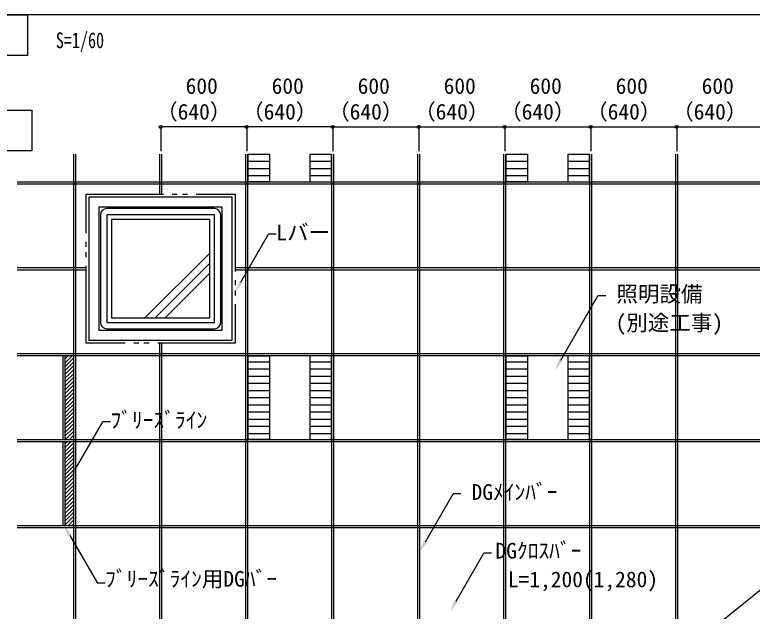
# Model space of a CAD drawing. Units: millimetres on the paper. Extents: x -213 to 192, y -129 to 153.
# Drawn here: x -25.4 to 60.4, y 83.9 to 153.3 of the extents above; entities that cross this region are included whole.
import ezdxf
from ezdxf.enums import TextEntityAlignment as Align

# ---------------------------------------------------------------- set-up
doc = ezdxf.new("R2010")
doc.units = ezdxf.units.MM
doc.linetypes.add('DOUBLE_CHAIN2', pattern=[12.8, 9, -1, 0.6, -0.6, 0.6, -1])
for name, color, linetype in [('0-0_○注記', 134, 'Continuous'), ('0-1_○躯体', 134, 'Continuous'), ('0-8_○その他', 134, 'Continuous'), ('0-C_○Lﾊﾞｰ(回り縁)', 134, 'Continuous'), ('0-F_○照明器具', 134, 'Continuous'), ('1-3_○ﾌﾞﾘｰｽﾞﾗｲﾝ部', 134, 'Continuous')]:
    doc.layers.add(name, color=color, linetype=linetype)
doc.styles.add('ＭＳ ゴシック', font='')
doc.styles.get('ＭＳ ゴシック').set_extended_font_data('MS Gothic')

msp = doc.modelspace()

# ---------------------------------------------------------------- linework, layer by layer
at = {"layer": '0-0_○注記'}
for p, q in [((192.18, 153.299), (-212.82, 153.299)), ((131.102, 142.406), (-10.847, 28.339)), ((-8.39, 140.241), (-8.39, 137.415)), ((1.61, 140.241), (-8.39, 140.241)), ((11.61, 140.241), (1.61, 140.241)), ((1.61, 140.241), (1.61, 137.415)), ((11.61, 140.241), (11.61, 137.415)), ((0.946, 122.191), (4.158, 127.754)), ((5.058, 127.754), (4.158, 127.754)), ((38.138, 113.11), (42.456, 120.588)), ((43.356, 120.588), (42.456, 120.588)), ((-18.34, 100.361), (-15.128, 105.925)), ((-14.228, 105.925), (-15.128, 105.925)), ((22.398, 91.982), (25.61, 97.545)), ((26.51, 97.545), (25.61, 97.545)), ((-18.965, 92.699), (-15.753, 87.135)), ((25.974, 85.069), (29.186, 90.632)), ((30.086, 90.632), (29.186, 90.632)), ((-14.853, 87.135), (-15.753, 87.135))]:
    msp.add_line(p, q, dxfattribs=at)
for points in [[(-49.088, 153.299), (-23.857, 153.299), (-23.857, 148.539), (-49.088, 148.539)], [(-43.173, 142.21), (-23.386, 142.21), (-23.386, 137.45), (-43.173, 137.45)]]:
    msp.add_lwpolyline(points, close=True, dxfattribs=at)
for points in [[(11.61, 140.241), (21.61, 140.241), (21.61, 137.415)], [(21.61, 140.241), (31.61, 140.241), (31.61, 137.415)], [(31.61, 140.241), (41.61, 140.241), (41.61, 137.415)], [(41.61, 140.241), (51.61, 140.241), (51.61, 137.415)], [(51.61, 140.241), (61.61, 140.241), (61.61, 137.415)]]:
    msp.add_lwpolyline(points, dxfattribs=at)
for centre in [(-8.39, 140.241), (1.61, 140.241), (11.61, 140.241), (21.61, 140.241), (31.61, 140.241), (41.61, 140.241), (51.61, 140.241)]:
    msp.add_circle(centre, 0.167, dxfattribs=at)
for points in [[(0.751, 122.303), (1.141, 122.078), (0.271, 121.021)], [(37.944, 113.223), (38.333, 112.998), (37.463, 111.941)], [(-18.535, 100.474), (-18.145, 100.249), (-19.015, 99.192)], [(-19.16, 92.586), (-18.77, 92.811), (-19.64, 93.868)], [(22.204, 92.094), (22.593, 91.869), (21.723, 90.813)], [(25.779, 85.181), (26.168, 84.956), (25.299, 83.9)]]:
    msp.add_solid(points, dxfattribs=at)
at = {"layer": '0-1_○躯体'}
for p, q in [((-2.146, 130.749), (-14.646, 130.749)), ((-15.396, 129.999), (-15.396, 117.499)), ((-1.396, 117.499), (-1.396, 129.999)), ((-10.219, 118.032), (-2.679, 125.572)), ((-9.041, 118.032), (-2.679, 124.394)), ((-7.862, 118.032), (-2.679, 123.215)), ((-14.646, 116.749), (-2.146, 116.749))]:
    msp.add_line(p, q, dxfattribs=at)
for points in [[(-16.729, 115.415), (-0.062, 115.415), (-0.062, 132.082), (-16.729, 132.082)], [(-15.562, 116.582), (-1.229, 116.582), (-1.229, 130.915), (-15.562, 130.915)], [(-14.646, 117.499), (-2.146, 117.499), (-2.146, 129.999), (-14.646, 129.999)], [(-14.112, 118.032), (-2.679, 118.032), (-2.679, 129.465), (-14.112, 129.465)]]:
    msp.add_lwpolyline(points, close=True, dxfattribs=at)
for centre, start, end in [((-14.646, 129.999), 90, 180), ((-2.146, 129.999), 0, 90), ((-14.646, 117.499), 180, 270), ((-2.146, 117.499), 270, 0)]:
    msp.add_arc(centre, 0.75, start, end, dxfattribs=at)
at = {"layer": '0-8_○その他'}
for p, q in [((-18.515, 137.082), (-18.515, 38.749)), ((-18.277, 137.082), (-18.277, 38.749)), ((-8.515, 137.082), (-8.515, 132.415)), ((-8.277, 137.082), (-8.277, 132.415)), ((1.485, 137.082), (1.485, 38.749)), ((1.723, 137.082), (1.723, 38.749)), ((11.485, 137.082), (11.485, 38.749)), ((11.723, 137.082), (11.723, 38.749)), ((21.485, 137.082), (21.485, 38.749)), ((21.723, 137.082), (21.723, 38.749)), ((31.485, 137.082), (31.485, 38.749)), ((31.723, 137.082), (31.723, 38.749)), ((41.485, 137.082), (41.485, 38.749)), ((41.723, 137.082), (41.723, 38.749)), ((51.485, 137.082), (51.485, 38.749)), ((51.723, 137.082), (51.723, 38.749)), ((-25.062, 133.868), (110.021, 133.868)), ((-25.062, 133.629), (110.021, 133.629)), ((-25.062, 123.868), (-17.062, 123.868)), ((-25.062, 123.629), (-17.062, 123.629)), ((0.271, 123.868), (102.938, 123.868)), ((0.271, 123.629), (102.938, 123.629)), ((-8.515, 115.082), (-8.515, 38.749)), ((-8.277, 115.082), (-8.277, 38.749)), ((-25.062, 113.868), (110.021, 113.868)), ((-25.062, 113.629), (110.021, 113.629)), ((-25.062, 103.868), (110.021, 103.868)), ((-25.062, 103.629), (110.021, 103.629)), ((-25.062, 93.868), (110.021, 93.868)), ((-25.062, 93.629), (110.021, 93.629))]:
    msp.add_line(p, q, dxfattribs=at)
at = {"layer": '0-C_○Lﾊﾞｰ(回り縁)', "linetype": 'DOUBLE_CHAIN2'}
msp.add_lwpolyline([(-17.062, 132.415), (0.271, 132.415), (0.271, 115.082), (-17.062, 115.082)], close=True, dxfattribs=at)
at = {"layer": '0-F_○照明器具'}
for p, q in [((1.735, 137.082), (4.277, 137.082)), ((4.271, 137.082), (4.271, 133.874)), ((4.271, 137.082), (4.271, 133.874)), ((4.271, 137.082), (4.271, 133.874)), ((8.938, 137.082), (8.938, 133.874)), ((8.938, 137.082), (8.938, 133.874)), ((8.938, 137.082), (8.938, 133.874)), ((8.943, 137.082), (11.485, 137.082)), ((31.735, 137.082), (34.277, 137.082)), ((34.271, 137.082), (34.271, 133.874)), ((34.271, 137.082), (34.271, 133.874)), ((34.271, 137.082), (34.271, 133.874)), ((38.938, 137.082), (38.938, 133.874)), ((38.943, 137.082), (41.485, 137.082)), ((1.729, 136.249), (4.271, 136.249)), ((8.938, 136.249), (11.479, 136.249)), ((31.729, 136.249), (34.271, 136.249)), ((38.938, 136.249), (41.479, 136.249)), ((1.729, 135.415), (4.271, 135.415)), ((8.938, 135.415), (11.479, 135.415)), ((31.729, 135.415), (34.271, 135.415)), ((38.938, 135.415), (41.479, 135.415)), ((1.729, 134.582), (4.271, 134.582)), ((8.938, 134.582), (11.479, 134.582)), ((31.729, 134.582), (34.271, 134.582)), ((38.938, 134.582), (41.479, 134.582)), ((1.729, 113.624), (4.271, 113.624)), ((4.271, 113.624), (4.271, 103.874)), ((4.271, 113.624), (4.271, 103.874)), ((4.271, 113.624), (4.271, 103.874)), ((8.938, 113.624), (8.938, 103.874)), ((8.938, 113.624), (8.938, 103.874)), ((8.938, 113.624), (8.938, 103.874)), ((31.729, 113.624), (34.271, 113.624)), ((34.271, 113.624), (34.271, 103.874)), ((34.271, 113.624), (34.271, 103.874)), ((34.271, 113.624), (34.271, 103.874)), ((38.938, 113.624), (38.938, 103.874)), ((38.938, 113.624), (38.938, 103.874)), ((38.938, 113.624), (38.938, 103.874)), ((1.729, 112.915), (4.271, 112.915)), ((8.938, 112.915), (11.479, 112.915)), ((31.729, 112.915), (34.271, 112.915)), ((38.938, 112.915), (41.479, 112.915)), ((1.729, 112.082), (4.271, 112.082)), ((8.938, 112.082), (11.479, 112.082)), ((31.729, 112.082), (34.271, 112.082)), ((38.938, 112.082), (41.479, 112.082)), ((1.729, 111.249), (4.271, 111.249)), ((8.938, 111.249), (11.479, 111.249)), ((31.729, 111.249), (34.271, 111.249)), ((38.938, 111.249), (41.479, 111.249)), ((1.729, 110.415), (4.271, 110.415)), ((8.938, 110.415), (11.479, 110.415)), ((31.729, 110.415), (34.271, 110.415)), ((38.938, 110.415), (41.479, 110.415)), ((1.729, 109.582), (4.271, 109.582)), ((8.938, 109.582), (11.479, 109.582)), ((31.729, 109.582), (34.271, 109.582)), ((38.938, 109.582), (41.479, 109.582)), ((1.729, 108.749), (4.271, 108.749)), ((8.938, 108.749), (11.479, 108.749)), ((31.729, 108.749), (34.271, 108.749)), ((38.938, 108.749), (41.479, 108.749)), ((1.729, 107.915), (4.271, 107.915)), ((8.938, 107.915), (11.479, 107.915)), ((31.729, 107.915), (34.271, 107.915)), ((38.938, 107.915), (41.479, 107.915)), ((1.729, 107.082), (4.271, 107.082)), ((8.938, 107.082), (11.479, 107.082)), ((31.729, 107.082), (34.271, 107.082)), ((38.938, 107.082), (41.479, 107.082)), ((1.729, 106.249), (4.271, 106.249)), ((8.938, 106.249), (11.479, 106.249)), ((31.729, 106.249), (34.271, 106.249)), ((38.938, 106.249), (41.479, 106.249)), ((1.729, 105.415), (4.271, 105.415)), ((8.938, 105.415), (11.479, 105.415)), ((31.729, 105.415), (34.271, 105.415)), ((38.938, 105.415), (41.479, 105.415)), ((1.729, 104.582), (4.271, 104.582)), ((8.938, 104.582), (11.479, 104.582)), ((31.729, 104.582), (34.271, 104.582)), ((38.938, 104.582), (41.479, 104.582))]:
    msp.add_line(p, q, dxfattribs=at)
for points in [[(1.729, 137.082), (1.729, 133.874), (11.479, 133.874), (11.479, 137.082)], [(4.271, 137.082), (4.271, 133.874), (1.729, 133.874), (1.729, 137.082), (1.729, 133.874), (11.479, 133.874), (11.479, 137.082)], [(4.271, 137.082), (4.271, 133.874), (1.729, 133.874), (1.729, 137.082)], [(1.729, 137.082), (1.729, 133.874), (11.479, 133.874), (11.479, 137.082)], [(4.271, 137.082), (4.271, 133.874), (1.729, 133.874), (1.729, 137.082)], [(31.729, 137.082), (31.729, 133.874), (41.479, 133.874), (41.479, 137.082)], [(34.271, 137.082), (34.271, 133.874), (31.729, 133.874), (31.729, 137.082)], [(31.729, 137.082), (31.729, 133.874), (41.479, 133.874), (41.479, 137.082)], [(34.271, 137.082), (34.271, 133.874), (31.729, 133.874), (31.729, 137.082)], [(31.729, 137.082), (31.729, 133.874), (41.479, 133.874), (41.479, 137.082)], [(34.271, 137.082), (34.271, 133.874), (31.729, 133.874), (31.729, 137.082)]]:
    msp.add_lwpolyline(points, dxfattribs=at)
for points in [[(1.729, 103.874), (11.479, 103.874), (11.479, 113.624), (1.729, 113.624)], [(1.729, 113.624), (4.271, 113.624), (4.271, 103.874), (1.729, 103.874)], [(1.729, 103.874), (11.479, 103.874), (11.479, 113.624), (1.729, 113.624)], [(1.729, 113.624), (4.271, 113.624), (4.271, 103.874), (1.729, 103.874)], [(1.729, 103.874), (11.479, 103.874), (11.479, 113.624), (1.729, 113.624)], [(1.729, 113.624), (4.271, 113.624), (4.271, 103.874), (1.729, 103.874)], [(31.729, 103.874), (41.479, 103.874), (41.479, 113.624), (31.729, 113.624)], [(31.729, 113.624), (34.271, 113.624), (34.271, 103.874), (31.729, 103.874)], [(31.729, 103.874), (41.479, 103.874), (41.479, 113.624), (31.729, 113.624)], [(31.729, 113.624), (34.271, 113.624), (34.271, 103.874), (31.729, 103.874)], [(31.729, 103.874), (41.479, 103.874), (41.479, 113.624), (31.729, 113.624)], [(31.729, 113.624), (34.271, 113.624), (34.271, 103.874), (31.729, 103.874)]]:
    msp.add_lwpolyline(points, close=True, dxfattribs=at)
at = {"layer": '1-3_○ﾌﾞﾘｰｽﾞﾗｲﾝ部'}
for p, q in [((-19.765, 113.629), (-19.765, 103.868)), ((-19.515, 113.629), (-19.515, 103.868)), ((-19.515, 113.222), (-19.107, 113.629)), ((-19.515, 112.773), (-18.658, 113.629)), ((-19.515, 112.324), (-18.515, 113.324)), ((-19.515, 111.875), (-18.515, 112.875)), ((-19.515, 111.426), (-18.515, 112.426)), ((-19.515, 110.977), (-18.515, 111.977)), ((-19.515, 110.528), (-18.515, 111.528)), ((-19.515, 110.079), (-18.515, 111.079)), ((-19.515, 109.63), (-18.515, 110.63)), ((-19.515, 109.181), (-18.515, 110.181)), ((-19.515, 108.732), (-18.515, 109.732)), ((-19.515, 108.283), (-18.515, 109.283)), ((-19.515, 107.834), (-18.515, 108.834)), ((-19.515, 107.385), (-18.515, 108.385)), ((-19.515, 106.936), (-18.515, 107.936)), ((-19.515, 106.487), (-18.515, 107.487)), ((-19.515, 106.038), (-18.515, 107.038)), ((-19.515, 105.589), (-18.515, 106.589)), ((-19.515, 105.14), (-18.515, 106.14)), ((-19.515, 104.691), (-18.515, 105.691)), ((-19.515, 104.242), (-18.515, 105.242)), ((-19.44, 103.868), (-18.515, 104.793)), ((-18.991, 103.868), (-18.515, 104.344)), ((-18.542, 103.868), (-18.515, 103.895)), ((-19.765, 103.629), (-19.765, 93.868)), ((-19.515, 103.629), (-19.515, 93.868)), ((-19.515, 103.344), (-19.229, 103.629)), ((-19.515, 102.895), (-18.78, 103.629)), ((-19.515, 102.446), (-18.515, 103.446)), ((-19.515, 101.997), (-18.515, 102.997)), ((-19.515, 101.548), (-18.515, 102.548)), ((-19.515, 101.099), (-18.515, 102.099)), ((-19.515, 100.65), (-18.515, 101.65)), ((-19.515, 100.201), (-18.515, 101.201)), ((-19.515, 99.752), (-18.515, 100.752)), ((-19.515, 99.303), (-18.515, 100.303)), ((-19.515, 98.854), (-18.515, 99.854)), ((-19.515, 98.405), (-18.515, 99.405)), ((-19.515, 97.956), (-18.515, 98.956)), ((-19.515, 97.507), (-18.515, 98.507)), ((-19.515, 97.058), (-18.515, 98.058)), ((-19.515, 96.609), (-18.515, 97.609)), ((-19.515, 96.16), (-18.515, 97.16)), ((-19.515, 95.71), (-18.515, 96.71)), ((-19.515, 95.261), (-18.515, 96.261)), ((-19.515, 94.812), (-18.515, 95.812)), ((-19.515, 94.363), (-18.515, 95.363)), ((-19.515, 93.914), (-18.515, 94.914)), ((-19.112, 93.868), (-18.515, 94.465)), ((-18.663, 93.868), (-18.515, 94.016))]:
    msp.add_line(p, q, dxfattribs=at)

# ---------------------------------------------------------------- texts
at = {"layer": '0-0_○注記', "style": 'ＭＳ ゴシック', "width": 0.75}
msp.add_text('S=1/60', height=1.833, dxfattribs=at).set_placement((-20.581, 148.86), align=Align.BOTTOM_LEFT)
at = {"layer": '0-0_○注記', "style": 'ＭＳ ゴシック'}
for s, p in [('600', (-5.489, 143.542)), ('600', (4.511, 143.542)), ('600', (14.511, 143.542)), ('600', (24.511, 143.542)), ('600', (34.511, 143.542)), ('600', (44.511, 143.542)), ('600', (54.511, 143.542)), ('（640）', (-8.914, 140.551)), ('（640）', (1.086, 140.551)), ('（640）', (11.086, 140.551)), ('（640）', (21.086, 140.551)), ('（640）', (31.086, 140.551)), ('（640）', (41.086, 140.551)), ('（640）', (51.086, 140.551)), ('Lバー', (5.058, 126.504)), (' 照明設備', (43.356, 119.338)), ('(別途工事)', (44.503, 115.997)), ('ﾌﾞﾘｰｽﾞﾗｲﾝ', (-14.228, 104.675)), (' DGﾒｲﾝﾊﾞｰ', (26.51, 96.295)), (' DGｸﾛｽﾊﾞｰ', (29.29, 89.466)), ('ﾌﾞﾘｰｽﾞﾗｲﾝ用DGﾊﾞｰ', (-14.853, 86.19)), (' L=1,200(1,280)', (30.734, 86.13))]:
    msp.add_text(s, height=1.833, dxfattribs=at).set_placement(p, align=Align.BOTTOM_LEFT)

doc.saveas('drawing.dxf')
